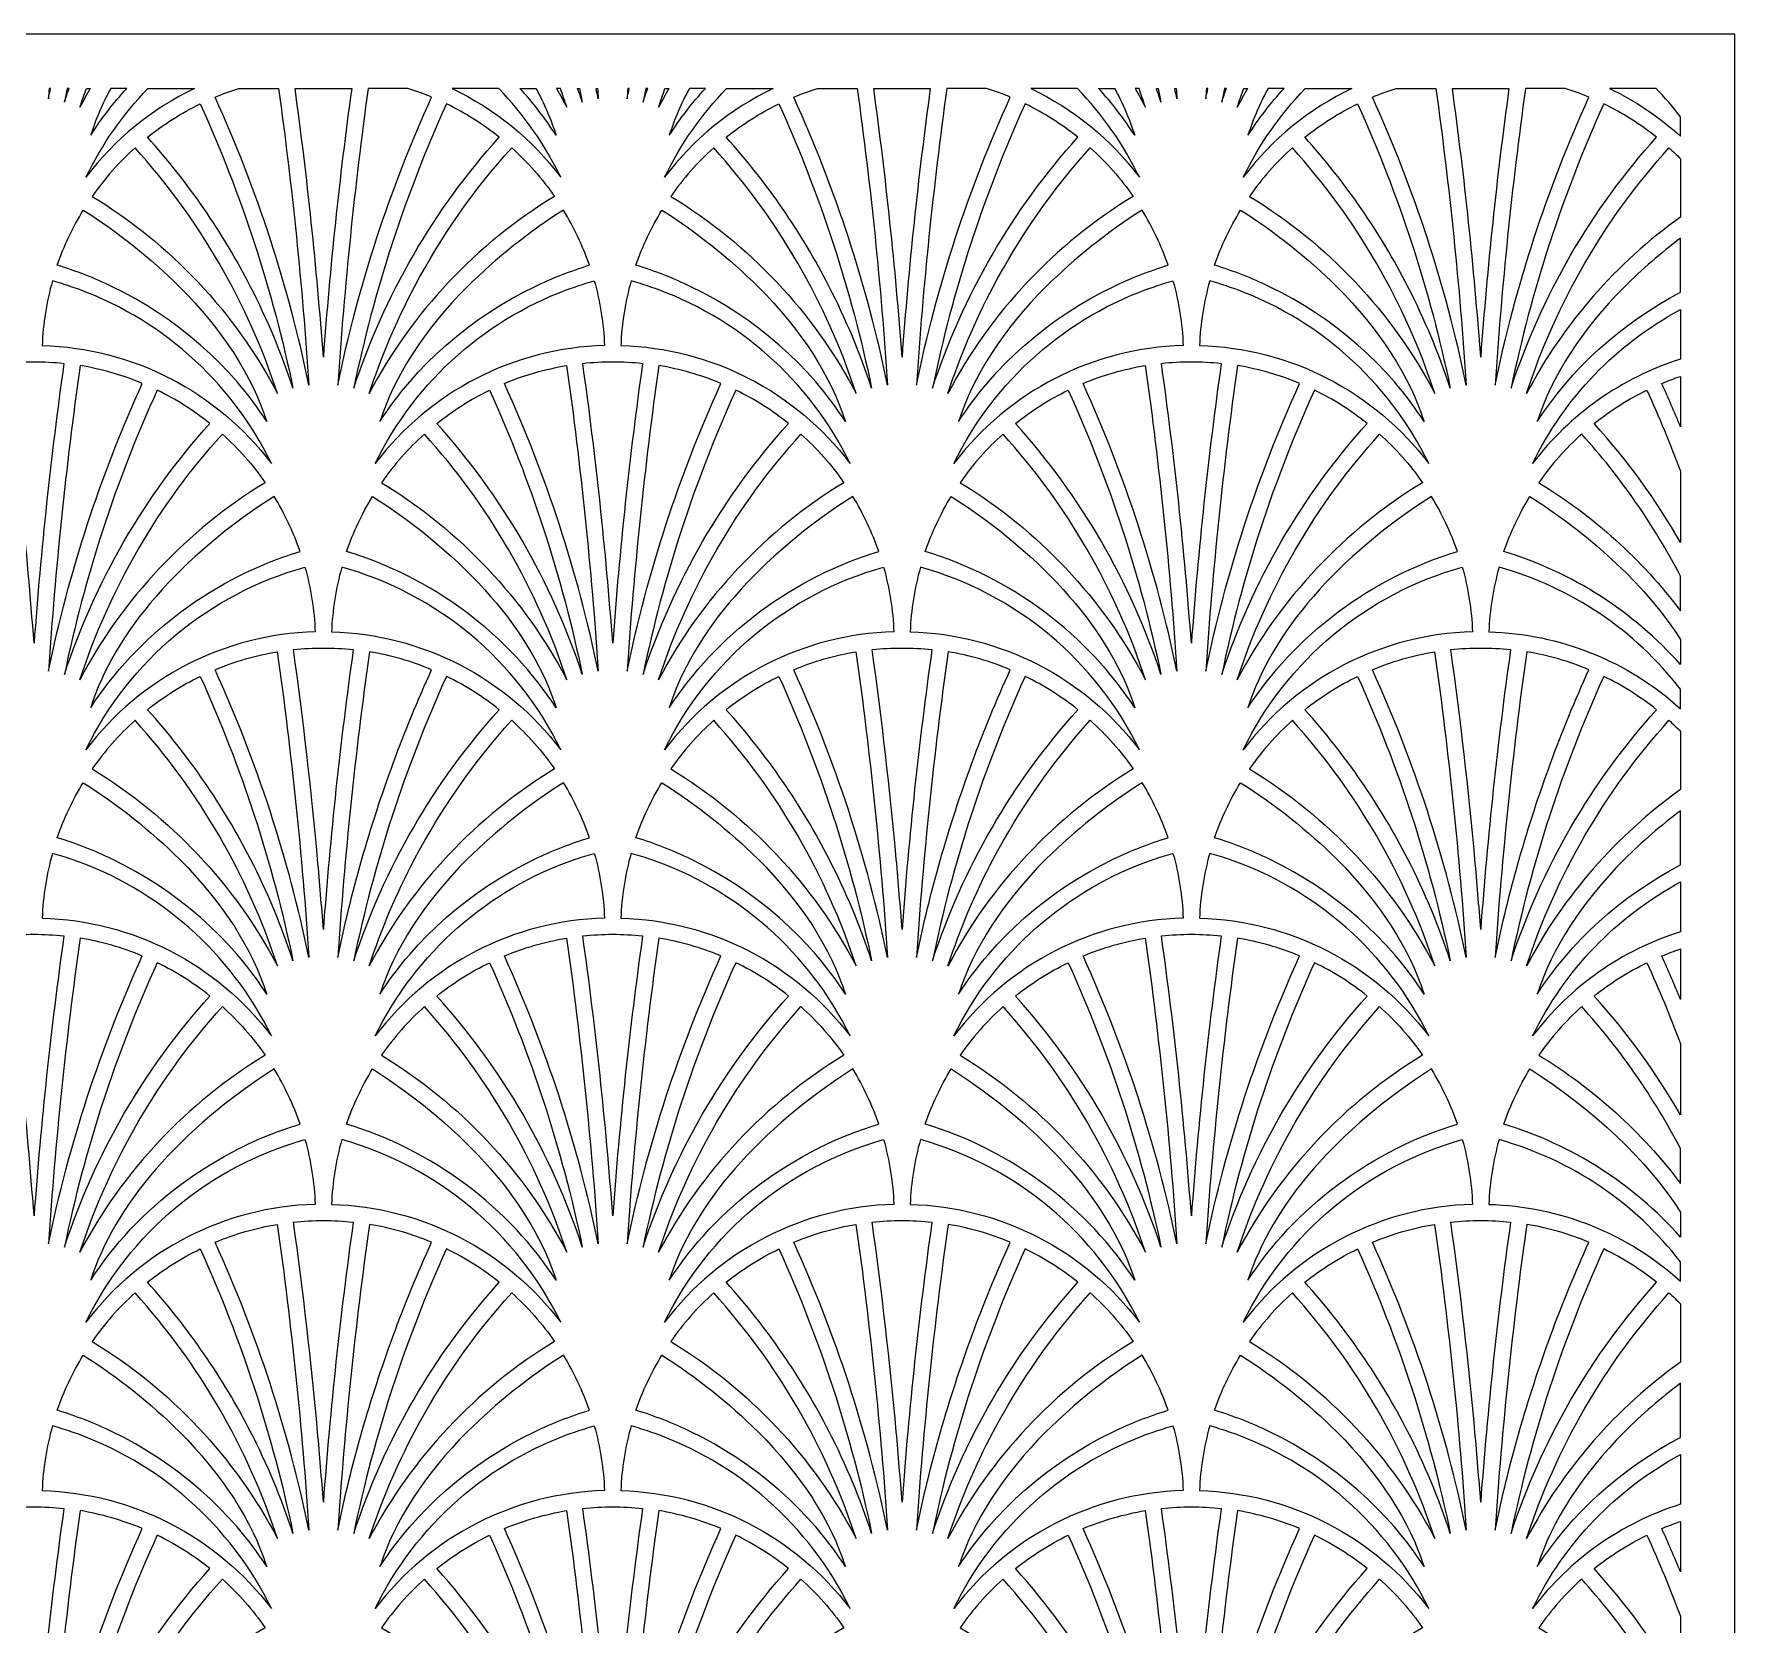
# Model space of a CAD drawing. Extents: x 2725 to 3975, y -848 to 1652.
# Drawn here: x 3350 to 3975, y 1067 to 1652 of the extents above; entities that cross this region are included whole.
import ezdxf

# ---------------------------------------------------------------- set-up
doc = ezdxf.new("R2010")
doc.units = 0
doc.layers.add('LAYER_05', color=1, linetype='CONTINUOUS')

msp = doc.modelspace()

# ---------------------------------------------------------------- linework, layer by layer
at = {"layer": 'LAYER_05'}
msp.add_lwpolyline([(2725.05, -848.03), (3975.05, -848.03), (3975.05, 1651.97), (2725.05, 1651.97)], close=True, dxfattribs=at)
for points in [[(3355.6, 1631.97, 0.000611), (3355.35, 1628.18, -0.001935), (3356.14, 1631.97)], [(3362.28, 1631.97, 0.002588), (3361.22, 1626.97, -0.005126), (3362.92, 1631.97)], [(3370.72, 1631.97, 0.010549), (3366.92, 1625.1, -0.007219), (3369.28, 1631.97)], [(3409.06, 1631.97, 0.119439), (3369.15, 1599.37, -0.078262), (3391.91, 1631.97)], [(3378.25, 1631.97, 0.047085), (3370.87, 1614.77, -0.041882), (3384.11, 1631.97)], [(3439.9, 1631.97, -0.017637), (3451.07, 1522.99, 0.055844), (3416.58, 1628.77, -0.022604), (3425.36, 1631.97)], [(3466.77, 1631.97, 0.015913), (3456.36, 1533.28, 0.015913), (3445.96, 1631.97)], [(3472.83, 1631.97, 0.017637), (3461.66, 1522.99, -0.055844), (3496.15, 1628.77, 0.022604), (3487.37, 1631.97)], [(3503.67, 1631.97, -0.119439), (3543.58, 1599.37, 0.078262), (3520.82, 1631.97)], [(3534.48, 1631.97, -0.047085), (3541.86, 1614.77, 0.041882), (3528.62, 1631.97)], [(3542.01, 1631.97, -0.010549), (3545.81, 1625.1, 0.007219), (3543.45, 1631.97)], [(3550.45, 1631.97, -0.002588), (3551.51, 1626.97, 0.005126), (3549.81, 1631.97)], [(3557.13, 1631.97, -0.000611), (3557.38, 1628.18, 0.001935), (3556.59, 1631.97)], [(3568.23, 1631.97, 0.000611), (3567.97, 1628.18, -0.001935), (3568.76, 1631.97)], [(3574.9, 1631.97, 0.002588), (3573.84, 1626.97, -0.005126), (3575.54, 1631.97)], [(3583.35, 1631.97, 0.010549), (3579.55, 1625.1, -0.007219), (3581.9, 1631.97)], [(3621.68, 1631.97, 0.119439), (3581.77, 1599.37, -0.078262), (3604.54, 1631.97)], [(3590.87, 1631.97, 0.047085), (3583.49, 1614.77, -0.041882), (3596.74, 1631.97)], [(3652.52, 1631.97, -0.017637), (3663.69, 1522.99, 0.055844), (3629.2, 1628.77, -0.022604), (3637.98, 1631.97)], [(3679.39, 1631.97, 0.015913), (3668.99, 1533.28, 0.015913), (3658.58, 1631.97)], [(3685.45, 1631.97, 0.017637), (3674.28, 1522.99, -0.055844), (3708.77, 1628.77, 0.022604), (3699.99, 1631.97)], [(3716.3, 1631.97, -0.119439), (3756.2, 1599.37, 0.078262), (3733.44, 1631.97)], [(3747.1, 1631.97, -0.047085), (3754.48, 1614.77, 0.041882), (3741.24, 1631.97)], [(3754.63, 1631.97, -0.010549), (3758.43, 1625.1, 0.007219), (3756.07, 1631.97)], [(3763.07, 1631.97, -0.002588), (3764.13, 1626.97, 0.005126), (3762.44, 1631.97)], [(3769.75, 1631.97, -0.000611), (3770.01, 1628.18, 0.001935), (3769.21, 1631.97)], [(3780.85, 1631.97, 0.000611), (3780.59, 1628.18, -0.001935), (3781.39, 1631.97)], [(3787.53, 1631.97, 0.002588), (3786.47, 1626.97, -0.005126), (3788.16, 1631.97)], [(3795.97, 1631.97, 0.010549), (3792.17, 1625.1, -0.007219), (3794.53, 1631.97)], [(3834.3, 1631.97, 0.119439), (3794.39, 1599.37, -0.078262), (3817.16, 1631.97)], [(3803.5, 1631.97, 0.047085), (3796.11, 1614.77, -0.041882), (3809.36, 1631.97)], [(3865.15, 1631.97, -0.017637), (3876.32, 1522.99, 0.055844), (3841.82, 1628.77, -0.022604), (3850.6, 1631.97)], [(3892.01, 1631.97, 0.015913), (3881.61, 1533.28, 0.015913), (3871.2, 1631.97)], [(3898.07, 1631.97, 0.017637), (3886.9, 1522.99, -0.055844), (3921.39, 1628.77, 0.022604), (3912.62, 1631.97)], [(3928.92, 1631.97, -0.072333), (3955.05, 1614.41), (3955.05, 1621.55, 0.026951), (3946.06, 1631.97)], [(3429.62, 1559.12, 0.065073), (3391.74, 1614.05, -0.055584), (3411.11, 1626.3, -0.055852), (3445.2, 1521.78, 0.03936)], [(3467.53, 1521.78, -0.104701), (3520.99, 1614.05, 0.055584), (3501.62, 1626.3, 0.055852)], [(3642.24, 1559.12, 0.065073), (3604.37, 1614.05, -0.055584), (3623.73, 1626.3, -0.055852), (3657.82, 1521.78, 0.03936)], [(3680.16, 1521.78, -0.104701), (3733.61, 1614.05, 0.055584), (3714.24, 1626.3, 0.055852)], [(3854.87, 1559.12, 0.065073), (3816.99, 1614.05, -0.055584), (3836.36, 1626.3, -0.055852), (3870.44, 1521.78, 0.03936)], [(3892.78, 1521.78, -0.104701), (3946.23, 1614.05, 0.055584), (3926.86, 1626.3, 0.055852)], [(3439.49, 1519.91, 0.104879), (3387.17, 1610.16, 0.057808), (3371.42, 1592.28, -0.136031)], [(3489.87, 1559.12, -0.062169), (3525.56, 1610.16, -0.057808), (3541.31, 1592.28, 0.136031), (3473.23, 1519.91, -0.042433)], [(3652.12, 1519.91, 0.104879), (3599.79, 1610.16, 0.057808), (3584.04, 1592.28, -0.136031)], [(3702.49, 1559.12, -0.062169), (3738.18, 1610.16, -0.057808), (3753.93, 1592.28, 0.136031), (3685.86, 1519.91, -0.042433)], [(3864.74, 1519.91, 0.104879), (3812.41, 1610.16, 0.057808), (3796.66, 1592.28, -0.136031)], [(3955.05, 1584.7, 0.117213), (3898.48, 1519.91, -0.104879), (3950.8, 1610.16, -0.014195), (3955.05, 1606.11)], [(3435.55, 1509.57), (3434.34, 1511.43), (3433.08, 1513.27), (3431.78, 1515.11), (3430.44, 1516.94), (3429.05, 1518.76), (3427.62, 1520.56), (3426.15, 1522.36), (3424.64, 1524.14), (3421.5, 1527.65), (3418.21, 1531.08), (3414.76, 1534.43), (3411.18, 1537.69), (3407.47, 1540.83), (3403.64, 1543.86), (3399.7, 1546.76), (3395.66, 1549.53), (3391.54, 1552.16), (3387.35, 1554.64), (3383.1, 1556.96), (3378.8, 1559.12, 0.039301), (3358.6, 1567, -0.054287), (3368.14, 1587.25, -0.053379), (3403.49, 1559.12), (3406.4, 1556.14), (3409.2, 1553.13), (3411.89, 1550.09), (3414.46, 1547.02), (3416.91, 1543.94), (3419.24, 1540.84), (3421.45, 1537.72), (3423.54, 1534.59), (3425.49, 1531.45), (3427.32, 1528.31), (3429.02, 1525.17), (3430.59, 1522.03), (3432.02, 1518.9), (3433.33, 1515.78), (3433.93, 1514.22), (3434.51, 1512.67), (3435.04, 1511.12)], [(3477.18, 1509.57), (3478.39, 1511.43), (3479.65, 1513.27), (3480.95, 1515.11), (3482.29, 1516.94), (3483.68, 1518.76), (3485.11, 1520.56), (3486.58, 1522.36), (3488.09, 1524.14), (3491.23, 1527.65), (3494.52, 1531.08), (3497.97, 1534.43), (3501.55, 1537.69), (3505.26, 1540.83), (3509.09, 1543.86), (3513.03, 1546.76), (3517.06, 1549.53), (3521.18, 1552.16), (3525.38, 1554.64), (3529.63, 1556.96), (3533.92, 1559.12, -0.039301), (3554.12, 1567, 0.054287), (3544.59, 1587.25, 0.053379), (3509.24, 1559.12), (3506.33, 1556.14), (3503.53, 1553.13), (3500.84, 1550.09), (3498.27, 1547.02), (3495.82, 1543.94), (3493.48, 1540.84), (3491.28, 1537.72), (3489.19, 1534.59), (3487.24, 1531.45), (3485.41, 1528.31), (3483.71, 1525.17), (3482.14, 1522.03), (3480.71, 1518.9), (3479.4, 1515.78), (3478.8, 1514.22), (3478.22, 1512.67), (3477.68, 1511.12)], [(3648.17, 1509.57), (3646.96, 1511.43), (3645.7, 1513.27), (3644.4, 1515.11), (3643.06, 1516.94), (3641.67, 1518.76), (3640.25, 1520.56), (3638.78, 1522.36), (3637.27, 1524.14), (3634.12, 1527.65), (3630.83, 1531.08), (3627.38, 1534.43), (3623.8, 1537.69), (3620.09, 1540.83), (3616.26, 1543.86), (3612.32, 1546.76), (3608.29, 1549.53), (3604.17, 1552.16), (3599.97, 1554.64), (3595.72, 1556.96), (3591.43, 1559.12, 0.039301), (3571.23, 1567, -0.054287), (3580.76, 1587.25, -0.053379), (3616.11, 1559.12), (3619.02, 1556.14), (3621.82, 1553.13), (3624.51, 1550.09), (3627.08, 1547.02), (3629.54, 1543.94), (3631.87, 1540.84), (3634.08, 1537.72), (3636.16, 1534.59), (3638.11, 1531.45), (3639.94, 1528.31), (3641.64, 1525.17), (3643.21, 1522.03), (3644.65, 1518.9), (3645.95, 1515.78), (3646.56, 1514.22), (3647.13, 1512.67), (3647.67, 1511.12)], [(3689.8, 1509.57), (3691.01, 1511.43), (3692.27, 1513.27), (3693.57, 1515.11), (3694.91, 1516.94), (3696.3, 1518.76), (3697.73, 1520.56), (3699.2, 1522.36), (3700.71, 1524.14), (3703.85, 1527.65), (3707.15, 1531.08), (3710.59, 1534.43), (3714.17, 1537.69), (3717.88, 1540.83), (3721.71, 1543.86), (3725.65, 1546.76), (3729.69, 1549.53), (3733.81, 1552.16), (3738, 1554.64), (3742.25, 1556.96), (3746.55, 1559.12, -0.039301), (3766.75, 1567, 0.054287), (3757.21, 1587.25, 0.053379), (3721.86, 1559.12), (3718.95, 1556.14), (3716.15, 1553.13), (3713.46, 1550.09), (3710.89, 1547.02), (3708.44, 1543.94), (3706.11, 1540.84), (3703.9, 1537.72), (3701.82, 1534.59), (3699.86, 1531.45), (3698.03, 1528.31), (3696.33, 1525.17), (3694.77, 1522.03), (3693.33, 1518.9), (3692.02, 1515.78), (3691.42, 1514.22), (3690.85, 1512.67), (3690.31, 1511.12)], [(3860.8, 1509.57), (3859.58, 1511.43), (3858.33, 1513.27), (3857.03, 1515.11), (3855.68, 1516.94), (3854.3, 1518.76), (3852.87, 1520.56), (3851.4, 1522.36), (3849.89, 1524.14), (3846.75, 1527.65), (3843.45, 1531.08), (3840.01, 1534.43), (3836.42, 1537.69), (3832.71, 1540.83), (3828.88, 1543.86), (3824.94, 1546.76), (3820.91, 1549.53), (3816.79, 1552.16), (3812.6, 1554.64), (3808.35, 1556.96), (3804.05, 1559.12, 0.039301), (3783.85, 1567, -0.054287), (3793.39, 1587.25, -0.053379), (3828.74, 1559.12), (3831.65, 1556.14), (3834.45, 1553.13), (3837.13, 1550.09), (3839.7, 1547.02), (3842.16, 1543.94), (3844.49, 1540.84), (3846.7, 1537.72), (3848.78, 1534.59), (3850.74, 1531.45), (3852.56, 1528.31), (3854.26, 1525.17), (3855.83, 1522.03), (3857.27, 1518.9), (3858.57, 1515.78), (3859.18, 1514.22), (3859.75, 1512.67), (3860.29, 1511.12)], [(3955.05, 1576.95, 0.034322), (3934.48, 1559.12), (3931.57, 1556.14), (3928.77, 1553.13), (3926.09, 1550.09), (3923.51, 1547.02), (3921.06, 1543.94), (3918.73, 1540.84), (3916.52, 1537.72), (3914.44, 1534.59), (3912.48, 1531.45), (3910.65, 1528.31), (3908.96, 1525.17), (3907.39, 1522.03), (3905.95, 1518.9), (3904.64, 1515.78), (3904.04, 1514.22), (3903.47, 1512.67), (3902.93, 1511.12), (3902.42, 1509.57), (3904.74, 1513.05), (3907.21, 1516.5), (3909.83, 1519.92), (3912.6, 1523.29), (3915.52, 1526.61), (3918.57, 1529.86), (3921.75, 1533.04), (3925.06, 1536.14), (3928.49, 1539.15), (3932.03, 1542.06), (3935.67, 1544.87), (3939.4, 1547.56), (3943.22, 1550.13), (3947.1, 1552.57), (3951.05, 1554.88), (3955.05, 1557.05)], [(3363.73, 1559.12, 0.01416), (3356.82, 1561.27, 0.058403), (3353.05, 1537.49, -0.227638), (3437.27, 1494.17, 0.199593)], [(3549, 1559.12, -0.01416), (3555.91, 1561.27, -0.058403), (3559.67, 1537.49, 0.227638), (3475.46, 1494.17, -0.199593)], [(3576.35, 1559.12, 0.01416), (3569.44, 1561.27, 0.058403), (3565.68, 1537.49, -0.227638), (3649.89, 1494.17, 0.199593)], [(3761.63, 1559.12, -0.01416), (3768.54, 1561.27, -0.058403), (3772.3, 1537.49, 0.227638), (3688.08, 1494.17, -0.199593)], [(3788.97, 1559.12, 0.01416), (3782.06, 1561.27, 0.058403), (3778.3, 1537.49, -0.227638), (3862.51, 1494.17, 0.199593)], [(3955.05, 1532.48, 0.15563), (3900.71, 1494.17, -0.157266), (3955.05, 1550.75)], [(3350.05, 1428.09, 0.016589), (3339.07, 1530.95, -0.053276), (3361.04, 1530.95, 0.016589)], [(3562.68, 1428.09, 0.016589), (3551.69, 1530.95, -0.053276), (3573.66, 1530.95, 0.016589)], [(3775.3, 1428.09, 0.016589), (3764.31, 1530.95, -0.053276), (3786.28, 1530.95, 0.016589)], [(3366.98, 1530.14, 0.018184), (3355.35, 1417.79, -0.055844), (3389.84, 1523.57, 0.057686)], [(3545.74, 1530.14, -0.018184), (3557.38, 1417.79, 0.055844), (3522.89, 1523.57, -0.057686)], [(3579.61, 1530.14, 0.018184), (3567.97, 1417.79, -0.055844), (3602.46, 1523.57, 0.057686)], [(3758.37, 1530.14, -0.018184), (3770.01, 1417.79, 0.055844), (3735.51, 1523.57, -0.057686)], [(3792.23, 1530.14, 0.018184), (3780.59, 1417.79, -0.055844), (3815.08, 1523.57, 0.057686)], [(3955.05, 1507.63, 0.008696), (3948.14, 1523.57, -0.017873), (3955.05, 1526.17)], [(3395.31, 1521.1, 0.055852), (3361.22, 1416.58, -0.104701), (3414.67, 1508.85, 0.055584)], [(3517.42, 1521.1, -0.055852), (3551.51, 1416.58, 0.104701), (3498.05, 1508.85, -0.055584)], [(3607.93, 1521.1, 0.055852), (3573.84, 1416.58, -0.104701), (3627.3, 1508.85, 0.055584)], [(3730.04, 1521.1, -0.055852), (3764.13, 1416.58, 0.104701), (3710.68, 1508.85, -0.055584)], [(3820.55, 1521.1, 0.055852), (3786.47, 1416.58, -0.104701), (3839.92, 1508.85, 0.055584)], [(3955.05, 1465.17, 0.052591), (3923.3, 1508.85, -0.055584), (3942.67, 1521.1, -0.01634), (3955.05, 1491.32)], [(3435, 1487.08, 0.136031), (3366.92, 1414.71, -0.104879), (3419.25, 1504.97, -0.057808)], [(3477.73, 1487.08, -0.136031), (3545.81, 1414.71, 0.104879), (3493.48, 1504.97, 0.057808)], [(3647.62, 1487.08, 0.136031), (3579.55, 1414.71, -0.104879), (3631.87, 1504.97, -0.057808)], [(3690.35, 1487.08, -0.136031), (3758.43, 1414.71, 0.104879), (3706.1, 1504.97, 0.057808)], [(3860.24, 1487.08, 0.136031), (3792.17, 1414.71, -0.104879), (3844.49, 1504.97, -0.057808)], [(3955.05, 1452.71, 0.063542), (3918.72, 1504.97, 0.057808), (3902.97, 1487.08, -0.095272), (3955.05, 1439.96)], [(3438.28, 1482.05), (3432.06, 1477.93), (3426.04, 1473.65), (3420.22, 1469.22), (3414.62, 1464.66), (3411.92, 1462.33), (3409.28, 1459.98), (3406.7, 1457.59), (3404.2, 1455.18), (3401.76, 1452.75), (3399.4, 1450.29), (3397.11, 1447.82), (3394.9, 1445.32), (3392.77, 1442.81), (3390.71, 1440.28), (3388.74, 1437.74), (3386.85, 1435.19), (3385.04, 1432.63), (3383.31, 1430.06), (3381.68, 1427.48), (3380.12, 1424.91), (3378.66, 1422.33), (3377.28, 1419.75), (3375.99, 1417.17), (3374.79, 1414.6), (3373.68, 1412.03), (3372.65, 1409.47), (3371.72, 1406.92), (3370.87, 1404.38), (3372.44, 1406.77), (3374.09, 1409.14), (3375.8, 1411.51), (3377.59, 1413.85), (3379.45, 1416.18), (3381.38, 1418.49), (3383.38, 1420.76), (3385.44, 1423.01), (3387.56, 1425.23), (3389.75, 1427.41), (3392, 1429.56), (3394.3, 1431.66), (3396.66, 1433.72), (3399.07, 1435.74), (3401.53, 1437.7), (3404.04, 1439.62), (3406.59, 1441.48), (3409.18, 1443.28), (3411.81, 1445.03), (3414.48, 1446.72), (3417.17, 1448.34), (3419.89, 1449.9), (3422.63, 1451.4), (3425.4, 1452.83), (3428.18, 1454.2), (3430.97, 1455.49), (3433.77, 1456.72), (3436.58, 1457.88), (3439.39, 1458.96), (3442.21, 1459.98), (3445.01, 1460.93), (3447.81, 1461.8, 0.054287)], [(3474.45, 1482.05), (3480.66, 1477.93), (3486.69, 1473.65), (3492.51, 1469.22), (3498.1, 1464.66), (3500.81, 1462.33), (3503.45, 1459.98), (3506.02, 1457.59), (3508.53, 1455.18), (3510.97, 1452.75), (3513.33, 1450.29), (3515.62, 1447.82), (3517.83, 1445.32), (3519.96, 1442.81), (3522.02, 1440.28), (3523.99, 1437.74), (3525.88, 1435.19), (3527.69, 1432.63), (3529.41, 1430.06), (3531.05, 1427.48), (3532.6, 1424.91), (3534.07, 1422.33), (3535.45, 1419.75), (3536.74, 1417.17), (3537.94, 1414.6), (3539.05, 1412.03), (3540.08, 1409.47), (3541.01, 1406.92), (3541.86, 1404.38), (3540.29, 1406.77), (3538.64, 1409.14), (3536.92, 1411.51), (3535.13, 1413.85), (3533.27, 1416.18), (3531.35, 1418.49), (3529.35, 1420.76), (3527.29, 1423.01), (3525.16, 1425.23), (3522.98, 1427.41), (3520.73, 1429.56), (3518.43, 1431.66), (3516.07, 1433.72), (3513.66, 1435.74), (3511.19, 1437.7), (3508.69, 1439.62), (3506.14, 1441.48), (3503.54, 1443.28), (3500.92, 1445.03), (3498.25, 1446.72), (3495.56, 1448.34), (3492.84, 1449.9), (3490.1, 1451.4), (3487.33, 1452.83), (3484.55, 1454.2), (3481.76, 1455.49), (3478.96, 1456.72), (3476.15, 1457.88), (3473.33, 1458.96), (3470.52, 1459.98), (3467.72, 1460.93), (3464.92, 1461.8, -0.054287)], [(3650.9, 1482.05), (3644.69, 1477.93), (3638.66, 1473.65), (3632.84, 1469.22), (3627.25, 1464.66), (3624.54, 1462.33), (3621.9, 1459.98), (3619.33, 1457.59), (3616.82, 1455.18), (3614.38, 1452.75), (3612.02, 1450.29), (3609.73, 1447.82), (3607.52, 1445.32), (3605.39, 1442.81), (3603.33, 1440.28), (3601.36, 1437.74), (3599.47, 1435.19), (3597.66, 1432.63), (3595.94, 1430.06), (3594.3, 1427.48), (3592.75, 1424.91), (3591.28, 1422.33), (3589.9, 1419.75), (3588.62, 1417.17), (3587.41, 1414.6), (3586.3, 1412.03), (3585.28, 1409.47), (3584.34, 1406.92), (3583.49, 1404.38), (3585.06, 1406.77), (3586.71, 1409.14), (3588.43, 1411.51), (3590.22, 1413.85), (3592.08, 1416.18), (3594, 1418.49), (3596, 1420.76), (3598.06, 1423.01), (3600.19, 1425.23), (3602.37, 1427.41), (3604.62, 1429.56), (3606.93, 1431.66), (3609.28, 1433.72), (3611.7, 1435.74), (3614.16, 1437.7), (3616.66, 1439.62), (3619.22, 1441.48), (3621.81, 1443.28), (3624.44, 1445.03), (3627.1, 1446.72), (3629.79, 1448.34), (3632.51, 1449.9), (3635.26, 1451.4), (3638.02, 1452.83), (3640.8, 1454.2), (3643.59, 1455.49), (3646.4, 1456.72), (3649.2, 1457.88), (3652.02, 1458.96), (3654.83, 1459.98), (3657.64, 1460.93), (3660.44, 1461.8, 0.054287)], [(3687.07, 1482.05), (3693.29, 1477.93), (3699.31, 1473.65), (3705.13, 1469.22), (3710.73, 1464.66), (3713.43, 1462.33), (3716.07, 1459.98), (3718.65, 1457.59), (3721.15, 1455.18), (3723.59, 1452.75), (3725.95, 1450.29), (3728.24, 1447.82), (3730.45, 1445.32), (3732.59, 1442.81), (3734.64, 1440.28), (3736.61, 1437.74), (3738.51, 1435.19), (3740.31, 1432.63), (3742.04, 1430.06), (3743.67, 1427.48), (3745.23, 1424.91), (3746.69, 1422.33), (3748.07, 1419.75), (3749.36, 1417.17), (3750.56, 1414.6), (3751.67, 1412.03), (3752.7, 1409.47), (3753.64, 1406.92), (3754.48, 1404.38), (3752.91, 1406.77), (3751.26, 1409.14), (3749.55, 1411.51), (3747.76, 1413.85), (3745.9, 1416.18), (3743.97, 1418.49), (3741.97, 1420.76), (3739.91, 1423.01), (3737.79, 1425.23), (3735.6, 1427.41), (3733.35, 1429.56), (3731.05, 1431.66), (3728.69, 1433.72), (3726.28, 1435.74), (3723.82, 1437.7), (3721.31, 1439.62), (3718.76, 1441.48), (3716.17, 1443.28), (3713.54, 1445.03), (3710.88, 1446.72), (3708.18, 1448.34), (3705.46, 1449.9), (3702.72, 1451.4), (3699.95, 1452.83), (3697.17, 1454.2), (3694.38, 1455.49), (3691.58, 1456.72), (3688.77, 1457.88), (3685.96, 1458.96), (3683.15, 1459.98), (3680.34, 1460.93), (3677.54, 1461.8, -0.054287)], [(3863.52, 1482.05), (3857.31, 1477.93), (3851.28, 1473.65), (3845.46, 1469.22), (3839.87, 1464.66), (3837.16, 1462.33), (3834.52, 1459.98), (3831.95, 1457.59), (3829.44, 1455.18), (3827.01, 1452.75), (3824.64, 1450.29), (3822.36, 1447.82), (3820.14, 1445.32), (3818.01, 1442.81), (3815.96, 1440.28), (3813.98, 1437.74), (3812.09, 1435.19), (3810.28, 1432.63), (3808.56, 1430.06), (3806.92, 1427.48), (3805.37, 1424.91), (3803.9, 1422.33), (3802.53, 1419.75), (3801.24, 1417.17), (3800.04, 1414.6), (3798.92, 1412.03), (3797.9, 1409.47), (3796.96, 1406.92), (3796.11, 1404.38), (3797.69, 1406.77), (3799.33, 1409.14), (3801.05, 1411.51), (3802.84, 1413.85), (3804.7, 1416.18), (3806.63, 1418.49), (3808.62, 1420.76), (3810.68, 1423.01), (3812.81, 1425.23), (3815, 1427.41), (3817.24, 1429.56), (3819.55, 1431.66), (3821.91, 1433.72), (3824.32, 1435.74), (3826.78, 1437.7), (3829.29, 1439.62), (3831.84, 1441.48), (3834.43, 1443.28), (3837.06, 1445.03), (3839.72, 1446.72), (3842.41, 1448.34), (3845.13, 1449.9), (3847.88, 1451.4), (3850.64, 1452.83), (3853.42, 1454.2), (3856.21, 1455.49), (3859.02, 1456.72), (3861.83, 1457.88), (3864.64, 1458.96), (3867.45, 1459.98), (3870.26, 1460.93), (3873.06, 1461.8, 0.054287)], [(3955.05, 1420.25, 0.137332), (3890.16, 1461.8, -0.054287), (3899.7, 1482.05), (3904.03, 1479.2), (3908.28, 1476.28), (3912.44, 1473.28), (3916.49, 1470.21), (3920.44, 1467.07), (3924.27, 1463.88), (3927.98, 1460.62), (3931.57, 1457.31), (3935.02, 1453.95), (3938.33, 1450.55), (3941.51, 1447.1), (3944.53, 1443.62), (3947.4, 1440.11), (3950.11, 1436.58), (3952.66, 1433.02), (3955.05, 1429.45)], [(3453.36, 1432.3, 0.227638), (3369.15, 1388.98, -0.214359), (3449.6, 1456.07, -0.058403)], [(3459.37, 1432.3, -0.227638), (3543.58, 1388.98, 0.214359), (3463.13, 1456.07, 0.058403)], [(3665.99, 1432.3, 0.227638), (3581.77, 1388.98, -0.214359), (3662.22, 1456.07, -0.058403)], [(3671.99, 1432.3, -0.227638), (3756.2, 1388.98, 0.214359), (3675.75, 1456.07, 0.058403)], [(3878.61, 1432.3, 0.227638), (3794.39, 1388.98, -0.214359), (3874.85, 1456.07, -0.058403)], [(3955.05, 1411.16, 0.161385), (3888.37, 1456.07, 0.058403), (3884.61, 1432.3, -0.179032), (3955.05, 1404.02)], [(3454.25, 1348.73, 0.012432), (3445.38, 1425.75, -0.053276), (3467.35, 1425.75, 0.016589), (3456.36, 1322.89, 0.004156)], [(3666.88, 1348.73, 0.012432), (3658, 1425.75, -0.053276), (3679.97, 1425.75, 0.016589), (3668.99, 1322.89, 0.004156)], [(3879.5, 1348.73, 0.012432), (3870.62, 1425.75, -0.053276), (3892.59, 1425.75, 0.016589), (3881.61, 1322.89, 0.004156)], [(3451.07, 1312.6, 0.055844), (3416.58, 1418.38, -0.057686), (3439.43, 1424.94, -0.018184)], [(3470.53, 1348.73, -0.037182), (3496.15, 1418.38, 0.057686), (3473.3, 1424.94, 0.018184), (3461.66, 1312.6, -0.018623)], [(3663.69, 1312.6, 0.055844), (3629.2, 1418.38, -0.057686), (3652.06, 1424.94, -0.018184)], [(3683.16, 1348.73, -0.037182), (3708.77, 1418.38, 0.057686), (3685.92, 1424.94, 0.018184), (3674.28, 1312.6, -0.018623)], [(3876.32, 1312.6, 0.055844), (3841.82, 1418.38, -0.057686), (3864.68, 1424.94, -0.018184)], [(3895.78, 1348.73, -0.037182), (3921.39, 1418.38, 0.057686), (3898.54, 1424.94, 0.018184), (3886.9, 1312.6, -0.018623)], [(3429.62, 1348.73, 0.065073), (3391.74, 1403.66, -0.055584), (3411.11, 1415.91, -0.055852), (3445.2, 1311.38, 0.03936)], [(3467.53, 1311.38, -0.104701), (3520.99, 1403.66, 0.055584), (3501.62, 1415.91, 0.055852)], [(3642.24, 1348.73, 0.065073), (3604.37, 1403.66, -0.055584), (3623.73, 1415.91, -0.055852), (3657.82, 1311.38, 0.03936)], [(3680.16, 1311.38, -0.104701), (3733.61, 1403.66, 0.055584), (3714.24, 1415.91, 0.055852)], [(3854.87, 1348.73, 0.065073), (3816.99, 1403.66, -0.055584), (3836.36, 1415.91, -0.055852), (3870.44, 1311.38, 0.03936)], [(3892.78, 1311.38, -0.104701), (3946.23, 1403.66, 0.055584), (3926.86, 1415.91, 0.055852)], [(3439.49, 1309.52, 0.104879), (3387.17, 1399.77, 0.057808), (3371.42, 1381.89, -0.136031)], [(3489.87, 1348.73, -0.062169), (3525.56, 1399.77, -0.057808), (3541.31, 1381.89, 0.136031), (3473.23, 1309.52, -0.042433)], [(3652.12, 1309.52, 0.104879), (3599.79, 1399.77, 0.057808), (3584.04, 1381.89, -0.136031)], [(3702.49, 1348.73, -0.062169), (3738.18, 1399.77, -0.057808), (3753.93, 1381.89, 0.136031), (3685.86, 1309.52, -0.042433)], [(3864.74, 1309.52, 0.104879), (3812.41, 1399.77, 0.057808), (3796.66, 1381.89, -0.136031)], [(3955.05, 1374.31, 0.117213), (3898.48, 1309.52, -0.104879), (3950.8, 1399.77, -0.014195), (3955.05, 1395.72)], [(3435.55, 1299.18), (3434.34, 1301.03), (3433.08, 1302.88), (3431.78, 1304.72), (3430.44, 1306.55), (3429.05, 1308.37), (3427.62, 1310.17), (3426.15, 1311.97), (3424.64, 1313.75), (3421.5, 1317.26), (3418.21, 1320.69), (3414.76, 1324.04), (3411.18, 1327.29), (3407.47, 1330.44), (3403.64, 1333.47), (3399.7, 1336.37), (3395.66, 1339.14), (3391.54, 1341.77), (3387.35, 1344.24), (3383.1, 1346.57), (3378.8, 1348.73, 0.039301), (3358.6, 1356.61, -0.054287), (3368.14, 1376.86, -0.053379), (3403.49, 1348.73), (3406.4, 1345.75), (3409.2, 1342.74), (3411.89, 1339.7), (3414.46, 1336.63), (3416.91, 1333.55), (3419.24, 1330.44), (3421.45, 1327.33), (3423.54, 1324.2), (3425.49, 1321.06), (3427.32, 1317.92), (3429.02, 1314.78), (3430.59, 1311.64), (3432.02, 1308.51), (3433.33, 1305.39), (3433.93, 1303.83), (3434.51, 1302.28), (3435.04, 1300.73)], [(3477.18, 1299.18), (3478.39, 1301.03), (3479.65, 1302.88), (3480.95, 1304.72), (3482.29, 1306.55), (3483.68, 1308.37), (3485.11, 1310.17), (3486.58, 1311.97), (3488.09, 1313.75), (3491.23, 1317.26), (3494.52, 1320.69), (3497.97, 1324.04), (3501.55, 1327.29), (3505.26, 1330.44), (3509.09, 1333.47), (3513.03, 1336.37), (3517.06, 1339.14), (3521.18, 1341.77), (3525.38, 1344.24), (3529.63, 1346.57), (3533.92, 1348.73, -0.039301), (3554.12, 1356.61, 0.054287), (3544.59, 1376.86, 0.053379), (3509.24, 1348.73), (3506.33, 1345.75), (3503.53, 1342.74), (3500.84, 1339.7), (3498.27, 1336.63), (3495.82, 1333.55), (3493.48, 1330.44), (3491.28, 1327.33), (3489.19, 1324.2), (3487.24, 1321.06), (3485.41, 1317.92), (3483.71, 1314.78), (3482.14, 1311.64), (3480.71, 1308.51), (3479.4, 1305.39), (3478.8, 1303.83), (3478.22, 1302.28), (3477.68, 1300.73)], [(3648.17, 1299.18), (3646.96, 1301.03), (3645.7, 1302.88), (3644.4, 1304.72), (3643.06, 1306.55), (3641.67, 1308.37), (3640.25, 1310.17), (3638.78, 1311.97), (3637.27, 1313.75), (3634.12, 1317.26), (3630.83, 1320.69), (3627.38, 1324.04), (3623.8, 1327.29), (3620.09, 1330.44), (3616.26, 1333.47), (3612.32, 1336.37), (3608.29, 1339.14), (3604.17, 1341.77), (3599.97, 1344.24), (3595.72, 1346.57), (3591.43, 1348.73, 0.039301), (3571.23, 1356.61, -0.054287), (3580.76, 1376.86, -0.053379), (3616.11, 1348.73), (3619.02, 1345.75), (3621.82, 1342.74), (3624.51, 1339.7), (3627.08, 1336.63), (3629.54, 1333.55), (3631.87, 1330.44), (3634.08, 1327.33), (3636.16, 1324.2), (3638.11, 1321.06), (3639.94, 1317.92), (3641.64, 1314.78), (3643.21, 1311.64), (3644.65, 1308.51), (3645.95, 1305.39), (3646.56, 1303.83), (3647.13, 1302.28), (3647.67, 1300.73)], [(3689.8, 1299.18), (3691.01, 1301.03), (3692.27, 1302.88), (3693.57, 1304.72), (3694.91, 1306.55), (3696.3, 1308.37), (3697.73, 1310.17), (3699.2, 1311.97), (3700.71, 1313.75), (3703.85, 1317.26), (3707.15, 1320.69), (3710.59, 1324.04), (3714.17, 1327.29), (3717.88, 1330.44), (3721.71, 1333.47), (3725.65, 1336.37), (3729.69, 1339.14), (3733.81, 1341.77), (3738, 1344.24), (3742.25, 1346.57), (3746.55, 1348.73, -0.039301), (3766.75, 1356.61, 0.054287), (3757.21, 1376.86, 0.053379), (3721.86, 1348.73), (3718.95, 1345.75), (3716.15, 1342.74), (3713.46, 1339.7), (3710.89, 1336.63), (3708.44, 1333.55), (3706.11, 1330.44), (3703.9, 1327.33), (3701.82, 1324.2), (3699.86, 1321.06), (3698.03, 1317.92), (3696.33, 1314.78), (3694.77, 1311.64), (3693.33, 1308.51), (3692.02, 1305.39), (3691.42, 1303.83), (3690.85, 1302.28), (3690.31, 1300.73)], [(3860.8, 1299.18), (3859.58, 1301.03), (3858.33, 1302.88), (3857.03, 1304.72), (3855.68, 1306.55), (3854.3, 1308.37), (3852.87, 1310.17), (3851.4, 1311.97), (3849.89, 1313.75), (3846.75, 1317.26), (3843.45, 1320.69), (3840.01, 1324.04), (3836.42, 1327.29), (3832.71, 1330.44), (3828.88, 1333.47), (3824.94, 1336.37), (3820.91, 1339.14), (3816.79, 1341.77), (3812.6, 1344.24), (3808.35, 1346.57), (3804.05, 1348.73, 0.039301), (3783.85, 1356.61, -0.054287), (3793.39, 1376.86, -0.053379), (3828.74, 1348.73), (3831.65, 1345.75), (3834.45, 1342.74), (3837.13, 1339.7), (3839.7, 1336.63), (3842.16, 1333.55), (3844.49, 1330.44), (3846.7, 1327.33), (3848.78, 1324.2), (3850.74, 1321.06), (3852.56, 1317.92), (3854.26, 1314.78), (3855.83, 1311.64), (3857.27, 1308.51), (3858.57, 1305.39), (3859.18, 1303.83), (3859.75, 1302.28), (3860.29, 1300.73)], [(3955.05, 1366.56, 0.034322), (3934.48, 1348.73), (3931.57, 1345.75), (3928.77, 1342.74), (3926.09, 1339.7), (3923.51, 1336.63), (3921.06, 1333.55), (3918.73, 1330.44), (3916.52, 1327.33), (3914.44, 1324.2), (3912.48, 1321.06), (3910.65, 1317.92), (3908.96, 1314.78), (3907.39, 1311.64), (3905.95, 1308.51), (3904.64, 1305.39), (3904.04, 1303.83), (3903.47, 1302.28), (3902.93, 1300.73), (3902.42, 1299.18), (3904.74, 1302.66), (3907.21, 1306.11), (3909.83, 1309.53), (3912.6, 1312.9), (3915.52, 1316.21), (3918.57, 1319.47), (3921.75, 1322.65), (3925.06, 1325.75), (3928.49, 1328.76), (3932.03, 1331.67), (3935.67, 1334.48), (3939.4, 1337.17), (3943.22, 1339.74), (3947.1, 1342.18), (3951.05, 1344.49), (3955.05, 1346.66)], [(3363.73, 1348.73, 0.01416), (3356.82, 1350.88, 0.058403), (3353.05, 1327.1, -0.227638), (3437.27, 1283.78, 0.199593)], [(3549, 1348.73, -0.01416), (3555.91, 1350.88, -0.058403), (3559.67, 1327.1, 0.227638), (3475.46, 1283.78, -0.199593)], [(3576.35, 1348.73, 0.01416), (3569.44, 1350.88, 0.058403), (3565.68, 1327.1, -0.227638), (3649.89, 1283.78, 0.199593)], [(3761.63, 1348.73, -0.01416), (3768.54, 1350.88, -0.058403), (3772.3, 1327.1, 0.227638), (3688.08, 1283.78, -0.199593)], [(3788.97, 1348.73, 0.01416), (3782.06, 1350.88, 0.058403), (3778.3, 1327.1, -0.227638), (3862.51, 1283.78, 0.199593)], [(3955.05, 1322.09, 0.15563), (3900.71, 1283.78, -0.157266), (3955.05, 1340.36)], [(3350.05, 1217.7, 0.016589), (3339.07, 1320.56, -0.053276), (3361.04, 1320.56, 0.016589)], [(3366.98, 1319.75, 0.018184), (3355.35, 1207.4, -0.055844), (3389.84, 1313.18, 0.057686)], [(3545.74, 1319.75, -0.018184), (3557.38, 1207.4, 0.055844), (3522.89, 1313.18, -0.057686)], [(3562.68, 1217.7, 0.016589), (3551.69, 1320.56, -0.053276), (3573.66, 1320.56, 0.016589)], [(3579.61, 1319.75, 0.018184), (3567.97, 1207.4, -0.055844), (3602.46, 1313.18, 0.057686)], [(3758.37, 1319.75, -0.018184), (3770.01, 1207.4, 0.055844), (3735.51, 1313.18, -0.057686)], [(3775.3, 1217.7, 0.016589), (3764.31, 1320.56, -0.053276), (3786.28, 1320.56, 0.016589)], [(3792.23, 1319.75, 0.018184), (3780.59, 1207.4, -0.055844), (3815.08, 1313.18, 0.057686)], [(3955.05, 1297.24, 0.008696), (3948.14, 1313.18, -0.017873), (3955.05, 1315.78)], [(3395.31, 1310.71, 0.055852), (3361.22, 1206.19, -0.104701), (3414.67, 1298.46, 0.055584)], [(3517.42, 1310.71, -0.055852), (3551.51, 1206.19, 0.104701), (3498.05, 1298.46, -0.055584)], [(3607.93, 1310.71, 0.055852), (3573.84, 1206.19, -0.104701), (3627.3, 1298.46, 0.055584)], [(3730.04, 1310.71, -0.055852), (3764.13, 1206.19, 0.104701), (3710.68, 1298.46, -0.055584)], [(3820.55, 1310.71, 0.055852), (3786.47, 1206.19, -0.104701), (3839.92, 1298.46, 0.055584)], [(3955.05, 1254.78, 0.052591), (3923.3, 1298.46, -0.055584), (3942.67, 1310.71, -0.01634), (3955.05, 1280.93)], [(3435, 1276.69, 0.136031), (3366.92, 1204.32, -0.104879), (3419.25, 1294.57, -0.057808)], [(3477.73, 1276.69, -0.136031), (3545.81, 1204.32, 0.104879), (3493.48, 1294.57, 0.057808)], [(3647.62, 1276.69, 0.136031), (3579.55, 1204.32, -0.104879), (3631.87, 1294.57, -0.057808)], [(3690.35, 1276.69, -0.136031), (3758.43, 1204.32, 0.104879), (3706.1, 1294.57, 0.057808)], [(3860.24, 1276.69, 0.136031), (3792.17, 1204.32, -0.104879), (3844.49, 1294.57, -0.057808)], [(3955.05, 1242.32, 0.063542), (3918.72, 1294.57, 0.057808), (3902.97, 1276.69, -0.095272), (3955.05, 1229.56)], [(3438.28, 1271.66), (3432.06, 1267.54), (3426.04, 1263.26), (3420.22, 1258.83), (3414.62, 1254.27), (3411.92, 1251.94), (3409.28, 1249.59), (3406.7, 1247.2), (3404.2, 1244.79), (3401.76, 1242.36), (3399.4, 1239.9), (3397.11, 1237.43), (3394.9, 1234.93), (3392.77, 1232.42), (3390.71, 1229.89), (3388.74, 1227.35), (3386.85, 1224.8), (3385.04, 1222.24), (3383.31, 1219.67), (3381.68, 1217.09), (3380.12, 1214.51), (3378.66, 1211.94), (3377.28, 1209.36), (3375.99, 1206.78), (3374.79, 1204.2), (3373.68, 1201.64), (3372.65, 1199.08), (3371.72, 1196.53), (3370.87, 1193.99), (3372.44, 1196.38), (3374.09, 1198.75), (3375.8, 1201.12), (3377.59, 1203.46), (3379.45, 1205.79), (3381.38, 1208.09), (3383.38, 1210.37), (3385.44, 1212.62), (3387.56, 1214.84), (3389.75, 1217.02), (3392, 1219.17), (3394.3, 1221.27), (3396.66, 1223.33), (3399.07, 1225.35), (3401.53, 1227.31), (3404.04, 1229.23), (3406.59, 1231.09), (3409.18, 1232.89), (3411.81, 1234.64), (3414.48, 1236.33), (3417.17, 1237.95), (3419.89, 1239.51), (3422.63, 1241.01), (3425.4, 1242.44), (3428.18, 1243.81), (3430.97, 1245.1), (3433.77, 1246.33), (3436.58, 1247.48), (3439.39, 1248.57), (3442.21, 1249.59), (3445.01, 1250.53), (3447.81, 1251.41, 0.054287)], [(3474.45, 1271.66), (3480.66, 1267.54), (3486.69, 1263.26), (3492.51, 1258.83), (3498.1, 1254.27), (3500.81, 1251.94), (3503.45, 1249.59), (3506.02, 1247.2), (3508.53, 1244.79), (3510.97, 1242.36), (3513.33, 1239.9), (3515.62, 1237.43), (3517.83, 1234.93), (3519.96, 1232.42), (3522.02, 1229.89), (3523.99, 1227.35), (3525.88, 1224.8), (3527.69, 1222.24), (3529.41, 1219.67), (3531.05, 1217.09), (3532.6, 1214.51), (3534.07, 1211.94), (3535.45, 1209.36), (3536.74, 1206.78), (3537.94, 1204.2), (3539.05, 1201.64), (3540.08, 1199.08), (3541.01, 1196.53), (3541.86, 1193.99), (3540.29, 1196.38), (3538.64, 1198.75), (3536.92, 1201.12), (3535.13, 1203.46), (3533.27, 1205.79), (3531.35, 1208.09), (3529.35, 1210.37), (3527.29, 1212.62), (3525.16, 1214.84), (3522.98, 1217.02), (3520.73, 1219.17), (3518.43, 1221.27), (3516.07, 1223.33), (3513.66, 1225.35), (3511.19, 1227.31), (3508.69, 1229.23), (3506.14, 1231.09), (3503.54, 1232.89), (3500.92, 1234.64), (3498.25, 1236.33), (3495.56, 1237.95), (3492.84, 1239.51), (3490.1, 1241.01), (3487.33, 1242.44), (3484.55, 1243.81), (3481.76, 1245.1), (3478.96, 1246.33), (3476.15, 1247.48), (3473.33, 1248.57), (3470.52, 1249.59), (3467.72, 1250.53), (3464.92, 1251.41, -0.054287)], [(3650.9, 1271.66), (3644.69, 1267.54), (3638.66, 1263.26), (3632.84, 1258.83), (3627.25, 1254.27), (3624.54, 1251.94), (3621.9, 1249.59), (3619.33, 1247.2), (3616.82, 1244.79), (3614.38, 1242.36), (3612.02, 1239.9), (3609.73, 1237.43), (3607.52, 1234.93), (3605.39, 1232.42), (3603.33, 1229.89), (3601.36, 1227.35), (3599.47, 1224.8), (3597.66, 1222.24), (3595.94, 1219.67), (3594.3, 1217.09), (3592.75, 1214.51), (3591.28, 1211.94), (3589.9, 1209.36), (3588.62, 1206.78), (3587.41, 1204.2), (3586.3, 1201.64), (3585.28, 1199.08), (3584.34, 1196.53), (3583.49, 1193.99), (3585.06, 1196.38), (3586.71, 1198.75), (3588.43, 1201.12), (3590.22, 1203.46), (3592.08, 1205.79), (3594, 1208.09), (3596, 1210.37), (3598.06, 1212.62), (3600.19, 1214.84), (3602.37, 1217.02), (3604.62, 1219.17), (3606.93, 1221.27), (3609.28, 1223.33), (3611.7, 1225.35), (3614.16, 1227.31), (3616.66, 1229.23), (3619.22, 1231.09), (3621.81, 1232.89), (3624.44, 1234.64), (3627.1, 1236.33), (3629.79, 1237.95), (3632.51, 1239.51), (3635.26, 1241.01), (3638.02, 1242.44), (3640.8, 1243.81), (3643.59, 1245.1), (3646.4, 1246.33), (3649.2, 1247.48), (3652.02, 1248.57), (3654.83, 1249.59), (3657.64, 1250.53), (3660.44, 1251.41, 0.054287)], [(3687.07, 1271.66), (3693.29, 1267.54), (3699.31, 1263.26), (3705.13, 1258.83), (3710.73, 1254.27), (3713.43, 1251.94), (3716.07, 1249.59), (3718.65, 1247.2), (3721.15, 1244.79), (3723.59, 1242.36), (3725.95, 1239.9), (3728.24, 1237.43), (3730.45, 1234.93), (3732.59, 1232.42), (3734.64, 1229.89), (3736.61, 1227.35), (3738.51, 1224.8), (3740.31, 1222.24), (3742.04, 1219.67), (3743.67, 1217.09), (3745.23, 1214.51), (3746.69, 1211.94), (3748.07, 1209.36), (3749.36, 1206.78), (3750.56, 1204.2), (3751.67, 1201.64), (3752.7, 1199.08), (3753.64, 1196.53), (3754.48, 1193.99), (3752.91, 1196.38), (3751.26, 1198.75), (3749.55, 1201.12), (3747.76, 1203.46), (3745.9, 1205.79), (3743.97, 1208.09), (3741.97, 1210.37), (3739.91, 1212.62), (3737.79, 1214.84), (3735.6, 1217.02), (3733.35, 1219.17), (3731.05, 1221.27), (3728.69, 1223.33), (3726.28, 1225.35), (3723.82, 1227.31), (3721.31, 1229.23), (3718.76, 1231.09), (3716.17, 1232.89), (3713.54, 1234.64), (3710.88, 1236.33), (3708.18, 1237.95), (3705.46, 1239.51), (3702.72, 1241.01), (3699.95, 1242.44), (3697.17, 1243.81), (3694.38, 1245.1), (3691.58, 1246.33), (3688.77, 1247.48), (3685.96, 1248.57), (3683.15, 1249.59), (3680.34, 1250.53), (3677.54, 1251.41, -0.054287)], [(3863.52, 1271.66), (3857.31, 1267.54), (3851.28, 1263.26), (3845.46, 1258.83), (3839.87, 1254.27), (3837.16, 1251.94), (3834.52, 1249.59), (3831.95, 1247.2), (3829.44, 1244.79), (3827.01, 1242.36), (3824.64, 1239.9), (3822.36, 1237.43), (3820.14, 1234.93), (3818.01, 1232.42), (3815.96, 1229.89), (3813.98, 1227.35), (3812.09, 1224.8), (3810.28, 1222.24), (3808.56, 1219.67), (3806.92, 1217.09), (3805.37, 1214.51), (3803.9, 1211.94), (3802.53, 1209.36), (3801.24, 1206.78), (3800.04, 1204.2), (3798.92, 1201.64), (3797.9, 1199.08), (3796.96, 1196.53), (3796.11, 1193.99), (3797.69, 1196.38), (3799.33, 1198.75), (3801.05, 1201.12), (3802.84, 1203.46), (3804.7, 1205.79), (3806.63, 1208.09), (3808.62, 1210.37), (3810.68, 1212.62), (3812.81, 1214.84), (3815, 1217.02), (3817.24, 1219.17), (3819.55, 1221.27), (3821.91, 1223.33), (3824.32, 1225.35), (3826.78, 1227.31), (3829.29, 1229.23), (3831.84, 1231.09), (3834.43, 1232.89), (3837.06, 1234.64), (3839.72, 1236.33), (3842.41, 1237.95), (3845.13, 1239.51), (3847.88, 1241.01), (3850.64, 1242.44), (3853.42, 1243.81), (3856.21, 1245.1), (3859.02, 1246.33), (3861.83, 1247.48), (3864.64, 1248.57), (3867.45, 1249.59), (3870.26, 1250.53), (3873.06, 1251.41, 0.054287)], [(3955.05, 1209.86, 0.137332), (3890.16, 1251.41, -0.054287), (3899.7, 1271.66), (3904.03, 1268.81), (3908.28, 1265.89), (3912.44, 1262.89), (3916.49, 1259.82), (3920.44, 1256.68), (3924.27, 1253.48), (3927.98, 1250.23), (3931.57, 1246.92), (3935.02, 1243.56), (3938.33, 1240.16), (3941.51, 1236.71), (3944.53, 1233.23), (3947.4, 1229.72), (3950.11, 1226.19), (3952.66, 1222.63), (3955.05, 1219.06)], [(3453.36, 1221.9, 0.227638), (3369.15, 1178.59, -0.214359), (3449.6, 1245.68, -0.058403)], [(3459.37, 1221.9, -0.227638), (3543.58, 1178.59, 0.214359), (3463.13, 1245.68, 0.058403)], [(3665.99, 1221.9, 0.227638), (3581.77, 1178.59, -0.214359), (3662.22, 1245.68, -0.058403)], [(3671.99, 1221.9, -0.227638), (3756.2, 1178.59, 0.214359), (3675.75, 1245.68, 0.058403)], [(3878.61, 1221.9, 0.227638), (3794.39, 1178.59, -0.214359), (3874.85, 1245.68, -0.058403)], [(3955.05, 1200.76, 0.161385), (3888.37, 1245.68, 0.058403), (3884.61, 1221.9, -0.179032), (3955.05, 1193.63)], [(3451.07, 1102.21, 0.055844), (3416.58, 1207.99, -0.057686), (3439.43, 1214.55, -0.018184)], [(3454.25, 1138.34, 0.012432), (3445.38, 1215.36, -0.053276), (3467.35, 1215.36, 0.016589), (3456.36, 1112.5, 0.004156)], [(3470.53, 1138.34, -0.037182), (3496.15, 1207.99, 0.057686), (3473.3, 1214.55, 0.018184), (3461.66, 1102.21, -0.018623)], [(3663.69, 1102.21, 0.055844), (3629.2, 1207.99, -0.057686), (3652.06, 1214.55, -0.018184)], [(3666.88, 1138.34, 0.012432), (3658, 1215.36, -0.053276), (3679.97, 1215.36, 0.016589), (3668.99, 1112.5, 0.004156)], [(3683.16, 1138.34, -0.037182), (3708.77, 1207.99, 0.057686), (3685.92, 1214.55, 0.018184), (3674.28, 1102.21, -0.018623)], [(3876.32, 1102.21, 0.055844), (3841.82, 1207.99, -0.057686), (3864.68, 1214.55, -0.018184)], [(3879.5, 1138.34, 0.012432), (3870.62, 1215.36, -0.053276), (3892.59, 1215.36, 0.016589), (3881.61, 1112.5, 0.004156)], [(3895.78, 1138.34, -0.037182), (3921.39, 1207.99, 0.057686), (3898.54, 1214.55, 0.018184), (3886.9, 1102.21, -0.018623)], [(3429.62, 1138.34, 0.065073), (3391.74, 1193.26, -0.055584), (3411.11, 1205.52, -0.055852), (3445.2, 1100.99, 0.03936)], [(3467.53, 1100.99, -0.104701), (3520.99, 1193.26, 0.055584), (3501.62, 1205.52, 0.055852)], [(3642.24, 1138.34, 0.065073), (3604.37, 1193.26, -0.055584), (3623.73, 1205.52, -0.055852), (3657.82, 1100.99, 0.03936)], [(3680.16, 1100.99, -0.104701), (3733.61, 1193.26, 0.055584), (3714.24, 1205.52, 0.055852)], [(3854.87, 1138.34, 0.065073), (3816.99, 1193.26, -0.055584), (3836.36, 1205.52, -0.055852), (3870.44, 1100.99, 0.03936)], [(3892.78, 1100.99, -0.104701), (3946.23, 1193.26, 0.055584), (3926.86, 1205.52, 0.055852)], [(3439.49, 1099.13, 0.104879), (3387.17, 1189.38, 0.057808), (3371.42, 1171.5, -0.136031)], [(3489.87, 1138.34, -0.062169), (3525.56, 1189.38, -0.057808), (3541.31, 1171.5, 0.136031), (3473.23, 1099.13, -0.042433)], [(3652.12, 1099.13, 0.104879), (3599.79, 1189.38, 0.057808), (3584.04, 1171.5, -0.136031)], [(3702.49, 1138.34, -0.062169), (3738.18, 1189.38, -0.057808), (3753.93, 1171.5, 0.136031), (3685.86, 1099.13, -0.042433)], [(3864.74, 1099.13, 0.104879), (3812.41, 1189.38, 0.057808), (3796.66, 1171.5, -0.136031)], [(3955.05, 1163.92, 0.117213), (3898.48, 1099.13, -0.104879), (3950.8, 1189.38, -0.014195), (3955.05, 1185.33)], [(3435.55, 1088.79), (3434.34, 1090.64), (3433.08, 1092.49), (3431.78, 1094.33), (3430.44, 1096.16), (3429.05, 1097.97), (3427.62, 1099.78), (3426.15, 1101.58), (3424.64, 1103.36), (3421.5, 1106.87), (3418.21, 1110.3), (3414.76, 1113.65), (3411.18, 1116.9), (3407.47, 1120.05), (3403.64, 1123.08), (3399.7, 1125.98), (3395.66, 1128.75), (3391.54, 1131.38), (3387.35, 1133.85), (3383.1, 1136.18), (3378.8, 1138.34, 0.039301), (3358.6, 1146.22, -0.054287), (3368.14, 1166.47, -0.053379), (3403.49, 1138.34), (3406.4, 1135.36), (3409.2, 1132.35), (3411.89, 1129.31), (3414.46, 1126.24), (3416.91, 1123.16), (3419.24, 1120.05), (3421.45, 1116.93), (3423.54, 1113.81), (3425.49, 1110.67), (3427.32, 1107.53), (3429.02, 1104.39), (3430.59, 1101.25), (3432.02, 1098.12), (3433.33, 1094.99), (3433.93, 1093.44), (3434.51, 1091.89), (3435.04, 1090.34)], [(3477.18, 1088.79), (3478.39, 1090.64), (3479.65, 1092.49), (3480.95, 1094.33), (3482.29, 1096.16), (3483.68, 1097.97), (3485.11, 1099.78), (3486.58, 1101.58), (3488.09, 1103.36), (3491.23, 1106.87), (3494.52, 1110.3), (3497.97, 1113.65), (3501.55, 1116.9), (3505.26, 1120.05), (3509.09, 1123.08), (3513.03, 1125.98), (3517.06, 1128.75), (3521.18, 1131.38), (3525.38, 1133.85), (3529.63, 1136.18), (3533.92, 1138.34, -0.039301), (3554.12, 1146.22, 0.054287), (3544.59, 1166.47, 0.053379), (3509.24, 1138.34), (3506.33, 1135.36), (3503.53, 1132.35), (3500.84, 1129.31), (3498.27, 1126.24), (3495.82, 1123.16), (3493.48, 1120.05), (3491.28, 1116.93), (3489.19, 1113.81), (3487.24, 1110.67), (3485.41, 1107.53), (3483.71, 1104.39), (3482.14, 1101.25), (3480.71, 1098.12), (3479.4, 1094.99), (3478.8, 1093.44), (3478.22, 1091.89), (3477.68, 1090.34)], [(3648.17, 1088.79), (3646.96, 1090.64), (3645.7, 1092.49), (3644.4, 1094.33), (3643.06, 1096.16), (3641.67, 1097.97), (3640.25, 1099.78), (3638.78, 1101.58), (3637.27, 1103.36), (3634.12, 1106.87), (3630.83, 1110.3), (3627.38, 1113.65), (3623.8, 1116.9), (3620.09, 1120.05), (3616.26, 1123.08), (3612.32, 1125.98), (3608.29, 1128.75), (3604.17, 1131.38), (3599.97, 1133.85), (3595.72, 1136.18), (3591.43, 1138.34, 0.039301), (3571.23, 1146.22, -0.054287), (3580.76, 1166.47, -0.053379), (3616.11, 1138.34), (3619.02, 1135.36), (3621.82, 1132.35), (3624.51, 1129.31), (3627.08, 1126.24), (3629.54, 1123.16), (3631.87, 1120.05), (3634.08, 1116.93), (3636.16, 1113.81), (3638.11, 1110.67), (3639.94, 1107.53), (3641.64, 1104.39), (3643.21, 1101.25), (3644.65, 1098.12), (3645.95, 1094.99), (3646.56, 1093.44), (3647.13, 1091.89), (3647.67, 1090.34)], [(3689.8, 1088.79), (3691.01, 1090.64), (3692.27, 1092.49), (3693.57, 1094.33), (3694.91, 1096.16), (3696.3, 1097.97), (3697.73, 1099.78), (3699.2, 1101.58), (3700.71, 1103.36), (3703.85, 1106.87), (3707.15, 1110.3), (3710.59, 1113.65), (3714.17, 1116.9), (3717.88, 1120.05), (3721.71, 1123.08), (3725.65, 1125.98), (3729.69, 1128.75), (3733.81, 1131.38), (3738, 1133.85), (3742.25, 1136.18), (3746.55, 1138.34, -0.039301), (3766.75, 1146.22, 0.054287), (3757.21, 1166.47, 0.053379), (3721.86, 1138.34), (3718.95, 1135.36), (3716.15, 1132.35), (3713.46, 1129.31), (3710.89, 1126.24), (3708.44, 1123.16), (3706.11, 1120.05), (3703.9, 1116.93), (3701.82, 1113.81), (3699.86, 1110.67), (3698.03, 1107.53), (3696.33, 1104.39), (3694.77, 1101.25), (3693.33, 1098.12), (3692.02, 1094.99), (3691.42, 1093.44), (3690.85, 1091.89), (3690.31, 1090.34)], [(3860.8, 1088.79), (3859.58, 1090.64), (3858.33, 1092.49), (3857.03, 1094.33), (3855.68, 1096.16), (3854.3, 1097.97), (3852.87, 1099.78), (3851.4, 1101.58), (3849.89, 1103.36), (3846.75, 1106.87), (3843.45, 1110.3), (3840.01, 1113.65), (3836.42, 1116.9), (3832.71, 1120.05), (3828.88, 1123.08), (3824.94, 1125.98), (3820.91, 1128.75), (3816.79, 1131.38), (3812.6, 1133.85), (3808.35, 1136.18), (3804.05, 1138.34, 0.039301), (3783.85, 1146.22, -0.054287), (3793.39, 1166.47, -0.053379), (3828.74, 1138.34), (3831.65, 1135.36), (3834.45, 1132.35), (3837.13, 1129.31), (3839.7, 1126.24), (3842.16, 1123.16), (3844.49, 1120.05), (3846.7, 1116.93), (3848.78, 1113.81), (3850.74, 1110.67), (3852.56, 1107.53), (3854.26, 1104.39), (3855.83, 1101.25), (3857.27, 1098.12), (3858.57, 1094.99), (3859.18, 1093.44), (3859.75, 1091.89), (3860.29, 1090.34)], [(3955.05, 1156.17, 0.034322), (3934.48, 1138.34), (3931.57, 1135.36), (3928.77, 1132.35), (3926.09, 1129.31), (3923.51, 1126.24), (3921.06, 1123.16), (3918.73, 1120.05), (3916.52, 1116.93), (3914.44, 1113.81), (3912.48, 1110.67), (3910.65, 1107.53), (3908.96, 1104.39), (3907.39, 1101.25), (3905.95, 1098.12), (3904.64, 1094.99), (3904.04, 1093.44), (3903.47, 1091.89), (3902.93, 1090.34), (3902.42, 1088.79), (3904.74, 1092.27), (3907.21, 1095.72), (3909.83, 1099.13), (3912.6, 1102.5), (3915.52, 1105.82), (3918.57, 1109.08), (3921.75, 1112.26), (3925.06, 1115.36), (3928.49, 1118.37), (3932.03, 1121.28), (3935.67, 1124.08), (3939.4, 1126.77), (3943.22, 1129.34), (3947.1, 1131.79), (3951.05, 1134.1), (3955.05, 1136.27)], [(3363.73, 1138.34, 0.01416), (3356.82, 1140.49, 0.058403), (3353.05, 1116.71, -0.227638), (3437.27, 1073.39, 0.199593)], [(3549, 1138.34, -0.01416), (3555.91, 1140.49, -0.058403), (3559.67, 1116.71, 0.227638), (3475.46, 1073.39, -0.199593)], [(3576.35, 1138.34, 0.01416), (3569.44, 1140.49, 0.058403), (3565.68, 1116.71, -0.227638), (3649.89, 1073.39, 0.199593)], [(3761.63, 1138.34, -0.01416), (3768.54, 1140.49, -0.058403), (3772.3, 1116.71, 0.227638), (3688.08, 1073.39, -0.199593)], [(3788.97, 1138.34, 0.01416), (3782.06, 1140.49, 0.058403), (3778.3, 1116.71, -0.227638), (3862.51, 1073.39, 0.199593)], [(3955.05, 1111.7, 0.15563), (3900.71, 1073.39, -0.157266), (3955.05, 1129.96)], [(3350.05, 1007.31, 0.016589), (3339.07, 1110.17, -0.053276), (3361.04, 1110.17, 0.016589)], [(3366.98, 1109.35, 0.018184), (3355.35, 997.01, -0.055844), (3389.84, 1102.79, 0.057686)], [(3545.74, 1109.35, -0.018184), (3557.38, 997.01, 0.055844), (3522.89, 1102.79, -0.057686)], [(3562.68, 1007.31, 0.016589), (3551.69, 1110.17, -0.053276), (3573.66, 1110.17, 0.016589)], [(3579.61, 1109.35, 0.018184), (3567.97, 997.01, -0.055844), (3602.46, 1102.79, 0.057686)], [(3758.37, 1109.35, -0.018184), (3770.01, 997.01, 0.055844), (3735.51, 1102.79, -0.057686)], [(3775.3, 1007.31, 0.016589), (3764.31, 1110.17, -0.053276), (3786.28, 1110.17, 0.016589)], [(3792.23, 1109.35, 0.018184), (3780.59, 997.01, -0.055844), (3815.08, 1102.79, 0.057686)], [(3395.31, 1100.32, 0.055852), (3361.22, 995.8, -0.104701), (3414.67, 1088.07, 0.055584)], [(3517.42, 1100.32, -0.055852), (3551.51, 995.8, 0.104701), (3498.05, 1088.07, -0.055584)], [(3607.93, 1100.32, 0.055852), (3573.84, 995.8, -0.104701), (3627.3, 1088.07, 0.055584)], [(3730.04, 1100.32, -0.055852), (3764.13, 995.8, 0.104701), (3710.68, 1088.07, -0.055584)], [(3820.55, 1100.32, 0.055852), (3786.47, 995.8, -0.104701), (3839.92, 1088.07, 0.055584)], [(3955.05, 1044.39, 0.052591), (3923.3, 1088.07, -0.055584), (3942.67, 1100.32, -0.01634), (3955.05, 1070.54)], [(3955.05, 1086.85, 0.008696), (3948.14, 1102.79, -0.017873), (3955.05, 1105.39)], [(3435, 1066.3, 0.136031), (3366.92, 993.93, -0.104879), (3419.25, 1084.18, -0.057808)], [(3477.73, 1066.3, -0.136031), (3545.81, 993.93, 0.104879), (3493.48, 1084.18, 0.057808)], [(3647.62, 1066.3, 0.136031), (3579.55, 993.93, -0.104879), (3631.87, 1084.18, -0.057808)], [(3690.35, 1066.3, -0.136031), (3758.43, 993.93, 0.104879), (3706.1, 1084.18, 0.057808)], [(3860.24, 1066.3, 0.136031), (3792.17, 993.93, -0.104879), (3844.49, 1084.18, -0.057808)], [(3955.05, 1031.93, 0.063542), (3918.72, 1084.18, 0.057808), (3902.97, 1066.3, -0.095272), (3955.05, 1019.17)]]:
    msp.add_lwpolyline(points, format="xyb", close=True, dxfattribs=at)

doc.saveas('drawing.dxf')
